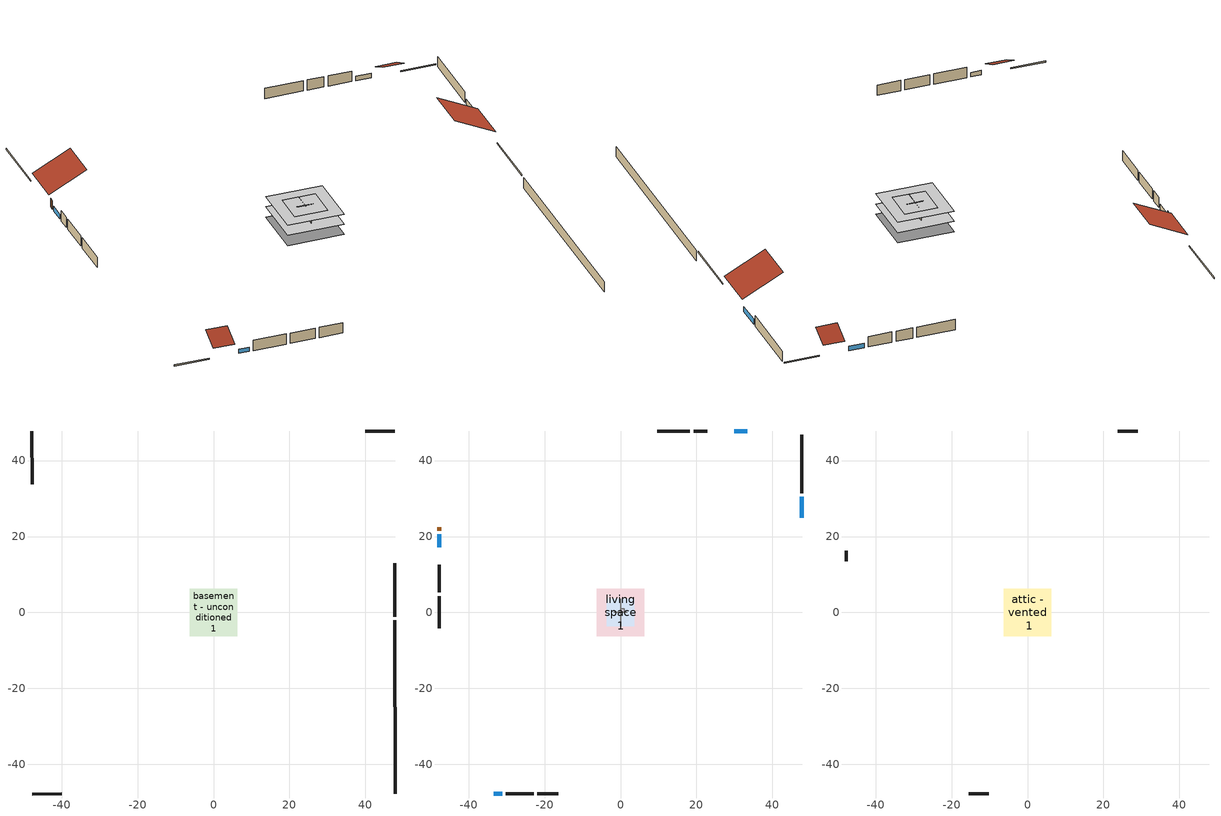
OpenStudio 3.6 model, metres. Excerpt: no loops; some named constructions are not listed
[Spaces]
basement - unconditioned 1
 floor foundation (Slab2 construction): -6.28,-6.28 -6.28,6.28 6.28,6.28 6.28,-6.28 z-2.13
 wall outside (RimJoist1 construction): 47.76,-1.11 47.76,12.94 z0.3:0.61
 wall outside (RimJoist2 construction): -47.76,-47.76 -39.96,-47.76 z0.3:0.61
 wall outside (RimJoist3 construction): -47.76,47.76 -47.76,33.71 z0.3:0.61
 wall outside (RimJoist4 construction): 47.76,47.76 39.96,47.76 z0.3:0.61
 wall foundation (FoundationWall1 construction): 47.76,-47.76 47.76,-2.04 z-2.13:0.3
garage 1
 floor foundation (Slab1 construction): -3.66,-3.66 -3.66,3.66 3.66,3.66 3.66,-3.66 z0
 wall outside (Wall1 construction): -30.15,-47.76 -22.84,-47.76 z0.3:2.74
 wall outside (Wall2 construction): -47.76,12.58 -47.76,5.26 z0.3:2.74
 wall outside (Wall12 construction): 22.88,47.76 19.22,47.76 z0.3:2.74
 wall to living space 1 (Wall5 construction Reversed): 0,-3.66 0,3.66 z0.3:2.74
 wall to living space 1 (Wall6 construction Reversed): 1.83,0 -1.83,0 z0.3:2.74
living space 1
 floor to basement - unconditioned 1 (Floor2 construction): -6.28,-6.28 -6.28,6.28 6.28,6.28 6.28,-6.28 z0.3
 wall outside (Wall3 construction): 47.76,31.34 47.76,46.83 z0.3:2.74
 wall outside (Wall4 construction): -21.91,-47.76 -16.41,-47.76 z0.3:2.74
 wall outside (Wall7 construction): -47.76,4.33 -47.76,-4.18 z0.3:2.74
 wall outside (Wall8 construction): 18.29,47.76 9.69,47.76 z0.3:2.74
 wall outside (AdiabaticWallConstruction): 47.76,24.95 47.76,30.41 z0.3:1.52; -33.37,-47.76 -31.08,-47.76 z0.3:1.34; -47.76,20.62 -47.76,17.18 z0.3:1.46; 33.37,47.76 29.99,47.76 z0.3:1.4
 wall outside (AdiabaticWallConstruction 1): -47.76,22.46 -47.76,21.55 z0.3:2.34
 window (WindowConstruction): 47.76,24.95 47.76,30.41 z0.3:1.52
 window (WindowConstruction 1): -33.37,-47.76 -31.08,-47.76 z0.3:1.34
 window (WindowConstruction 2): -47.76,20.62 -47.76,17.18 z0.3:1.46
 window (WindowConstruction 3): 33.37,47.76 29.99,47.76 z0.3:1.4
 door (Door): -47.76,22.46 -47.76,21.55 z0.3:2.34
air source heat pump airloop ret air space
 floor adiabatic (AdiabaticConst): 0,0 0,1 1,1 1,0 z0
 wall adiabatic (AdiabaticConst): 0,1 0,0 1,0 1,1 0,1 z0:1
 ceiling adiabatic (AdiabaticConst): 1,0 1,1 0,1 0,0 z1
attic - vented 1
 floor to garage 1 (Floor1 construction): -3.66,-3.66 -3.66,3.66 3.66,3.66 3.66,-3.66 z2.74
 floor to living space 1 (Floor3 construction Reversed): -6.28,-6.28 -6.28,6.28 6.28,6.28 6.28,-6.28 z2.74
 wall outside (Wall9 construction): -15.48,-47.76 -10.23,-47.76 z0.3:2.74
 wall outside (Wall10 construction): 29.06,47.76 23.8,47.76 z0.3:2.74
 wall outside (Wall11 construction): -47.76,16.25 -47.76,13.51 z0.3:2.74
 roof outside (Roof1 construction): 47.76,24.02,2.74 38.68,24.02,7.29 38.68,13.87,7.29 47.76,13.87,2.74
 roof outside (Roof2 construction): -34.3,-47.76,2.74 -34.3,-43.53,4.86 -39.03,-43.53,4.86 -39.03,-47.76,2.74
 roof outside (Roof3 construction): 34.3,47.76,2.74 34.3,43.53,4.86 39.03,43.53,4.86 39.03,47.76,2.74
 roof outside (Roof4 construction): -47.76,23.39,2.74 -39.36,23.39,6.94 -39.36,32.78,6.94 -47.76,32.78,2.74
[Material] Roughness=Rough
Name | Thickness {m} | Conductivity {W/m-K} | Density {kg/m3} | Specific Heat {J/kg-K} | Thermal Absorptance | Solar Absorptance | Visible Absorptance
gypsum board | 0.0127 | 0.160291 | 801 | 837.4 | 0.9 | 0.6 | 0.6
osb sheathing 0.5 in. 2; osb sheathing 0.5 in. 3 | 0.0127 | 0.115458 | 512.64 | 1214.23
wall stud and cavity 2 | 0.1397 | 0.335416 | 139.0536 | 1170.24 | 0.9 | 0.7 | 0.7
floor stud and cavity | 0.1397 | 0.923637 | 92.3553 | 1139.71 | 0.9 | 0.7 | 0.7
osb sheathing 0.75 in. | 0.01905 | 0.115458 | 512.64 | 1214.23 | 0.9 | 0.7 | 0.7
floor covering | 0.0127 | 0.0433444 | 54.468 | 1339.84 | 0.9 | 0.6 | 0.6
ceiling loosefill ins | 0.0846667 | 0.0480833 | 16.02 | 1046.75 | 0.9 | 0.7 | 0.7
ceiling stud and cavity 1 | 0.1397 | 0.0920385 | 65.682 | 1177.47 | 0.9 | 0.7 | 0.7
[Construction]
Wall5 construction: osb sheathing 0.5 in. 2, wall stud and cavity 2, gypsum board
Wall6 construction: osb sheathing 0.5 in. 3, wall stud and cavity 2, gypsum board
Floor2 construction Reversed: floor covering, osb sheathing 0.75 in., floor stud and cavity
Floor3 construction: ceiling loosefill ins, ceiling stud and cavity 1, gypsum board
[Schedule:Ruleset]
Name | Default Day Schedule
trans schedule winter=0.85 summer=0.7 | trans schedule winter=0.85 summer=0.7 default day
cooling season schedule | cooling season schedule default day
natural vent schedule | natural vent schedule default day
[Schedule:Day]
trans schedule winter=0.85 summer=0.7 default day; cooling season schedule default day; cooling season schedule allday1; cooling season schedule allday11; natural vent schedule default day: 24, 0, 0
trans schedule winter=0.85 summer=0.7 allday1; trans schedule winter=0.85 summer=0.7 allday305: 24, 0, 0.85
trans schedule winter=0.85 summer=0.7 allday91: 24, 0, 0.7
cooling season schedule allday4; natural vent schedule avail day: 24, 0, 1
[Schedule:Rule] Apply Monday=Yes; Apply Wednesday=Yes; Apply Friday=Yes; Date Specification Type=DateRange; Start Day=1; End Day=31
Name | Schedule Ruleset | Rule Order | Day Schedule | Apply Sunday | Apply Tuesday | Apply Thursday | Apply Saturday | Start Month | End Month
trans schedule winter=0.85 summer=0.7 allday ruleset1 | trans schedule winter=0.85 summer=0.7 | 2 | trans schedule winter=0.85 summer=0.7 allday1 | Yes | Yes | Yes | Yes | 1 | 3
trans schedule winter=0.85 summer=0.7 allday ruleset91 | trans schedule winter=0.85 summer=0.7 | 1 | trans schedule winter=0.85 summer=0.7 allday91 | Yes | Yes | Yes | Yes | 4 | 10
trans schedule winter=0.85 summer=0.7 allday ruleset305 | trans schedule winter=0.85 summer=0.7 | 0 | trans schedule winter=0.85 summer=0.7 allday305 | Yes | Yes | Yes | Yes | 11 | 12
cooling season schedule allday ruleset1 | cooling season schedule | 2 | cooling season schedule allday1 | Yes | Yes | Yes | Yes | 1 | 3
cooling season schedule allday ruleset4 | cooling season schedule | 1 | cooling season schedule allday4 | Yes | Yes | Yes | Yes | 4 | 10
cooling season schedule allday ruleset11 | cooling season schedule | 0 | cooling season schedule allday11 | Yes | Yes | Yes | Yes | 11 | 12
natural vent schedule rule | natural vent schedule | 0 | natural vent schedule avail day |  |  |  |  | 1 | 12
